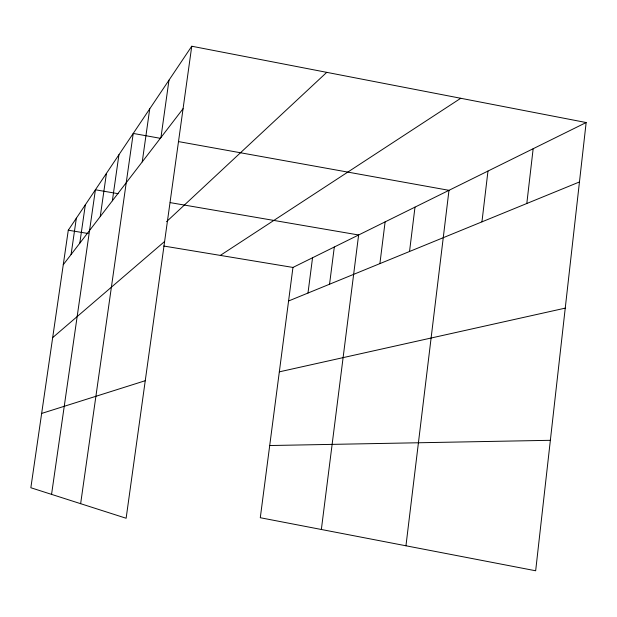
<?xml version="1.0" encoding="UTF-8"?>
<svg xmlns="http://www.w3.org/2000/svg" width="617" height="617" viewBox="0 0 617 617"><rect width="100%" height="100%" fill="white"/><g stroke="black" fill="none" stroke-linecap="round" stroke-linejoin="round"><path stroke-width="0.93" d="M586.15 122.536L535.664 570.771L260.289 517.725L292.952 267.439L586.15 122.536L191.756 46.229L68.286 230.21L30.85 487.746L126.13 518.249L191.756 46.229M526.81 203.494L533.157 148.728M481.946 221.858L487.97 171.063M405.955 545.783L448.983 190.329L178.39 141.571M409.534 251.489L414.994 207.127M379.902 263.613L385.108 221.896M321.357 529.486L358.624 234.984L170.176 202.623M329.547 284.221L334.314 247.001M307.983 293.044L312.549 257.759M160.944 137.522L168.981 80.156M80.642 503.688L133.233 133.434L160.52 138.347M142.242 161.87L149.73 108.847M51.558 494.379L95.411 189.781L118.125 193.684M100.247 216.559L106.44 173.354M112.363 200.78L118.942 154.728M71.078 254.543L76.346 218.194M79.786 243.206L85.331 204.805M63.266 264.708L183.064 108.708M166.551 221.673L326.748 72.351M52.676 337.607L164.608 241.486M220.315 255.407L460.752 98.28M288.579 300.988L579.456 181.953M41.648 413.436L145.257 380.704M279.331 371.843L565.249 308.13M269.714 445.536L550.356 440.307M68.286 230.21L88.146 233.504M163.744 246.029L292.952 267.439"/></g></svg>
